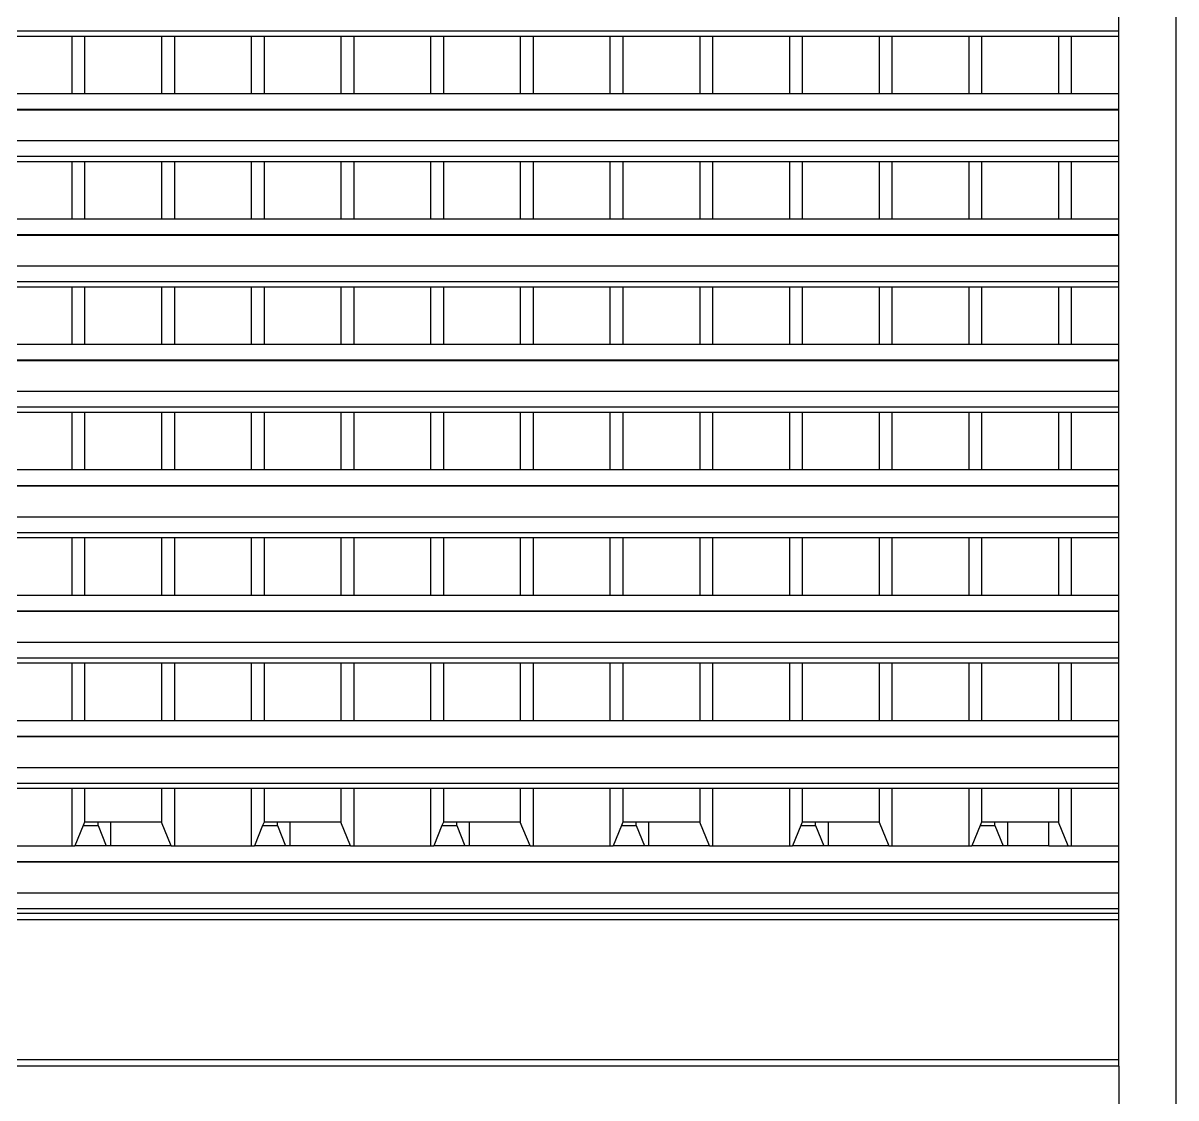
# Model space of a CAD drawing. Extents: x -60 to 60, y -13 to 16.
# Drawn here: x 15.631 to 17.446, y 9.291 to 10.982 of the extents above; entities that cross this region are included whole.
import ezdxf

# ---------------------------------------------------------------- set-up
doc = ezdxf.new("R2010")
doc.units = 0
doc.layers.get('0').update_dxf_attribs({"linetype": 'CONTINUOUS'})

msp = doc.modelspace()

# ---------------------------------------------------------------- linework, layer by layer
for p, q in [((17.4464, 11.905), (17.4464, 5.9664)), ((17.3564, 10.9699), (17.3564, 10.9945)), ((13.8164, 10.9699), (17.3564, 10.9699)), ((17.3564, 10.9616), (17.3564, 10.9699)), ((15.5871, 10.9616), (15.7082, 10.9616)), ((15.7082, 10.9616), (15.7082, 10.8712)), ((15.7082, 10.9616), (15.7283, 10.9616)), ((15.7283, 10.9616), (15.7283, 10.8712)), ((15.7283, 10.9616), (15.8494, 10.9616)), ((15.8494, 10.9616), (15.8494, 10.8712)), ((15.8494, 10.9616), (15.8696, 10.9616)), ((15.8696, 10.9616), (15.8696, 10.8712)), ((15.8696, 10.9616), (15.9906, 10.9616)), ((15.9906, 10.9616), (15.9906, 10.8712)), ((15.9906, 10.9616), (16.0108, 10.9616)), ((16.0108, 10.9616), (16.0108, 10.8712)), ((16.0108, 10.9616), (16.1318, 10.9616)), ((16.1318, 10.9616), (16.1318, 10.8712)), ((16.1318, 10.9616), (16.152, 10.9616)), ((16.152, 10.9616), (16.152, 10.8712)), ((16.152, 10.9616), (16.273, 10.9616)), ((16.273, 10.9616), (16.273, 10.8712)), ((16.273, 10.9616), (16.2932, 10.9616)), ((16.2932, 10.9616), (16.2932, 10.8712)), ((16.2932, 10.9616), (16.4142, 10.9616)), ((16.4142, 10.9616), (16.4142, 10.8712)), ((16.4142, 10.9616), (16.4344, 10.9616)), ((16.4344, 10.9616), (16.4344, 10.8712)), ((16.4344, 10.9616), (16.5554, 10.9616)), ((16.5554, 10.9616), (16.5554, 10.8712)), ((16.5554, 10.9616), (16.5756, 10.9616)), ((16.5756, 10.9616), (16.5756, 10.8712)), ((16.5756, 10.9616), (16.6966, 10.9616)), ((16.6966, 10.9616), (16.6966, 10.8712)), ((16.6966, 10.9616), (16.7168, 10.9616)), ((16.7168, 10.9616), (16.7168, 10.8712)), ((16.7168, 10.9616), (16.8378, 10.9616)), ((16.8378, 10.9616), (16.8378, 10.8712)), ((16.8378, 10.9616), (16.858, 10.9616)), ((16.858, 10.9616), (16.858, 10.8712)), ((16.858, 10.9616), (16.979, 10.9616)), ((16.979, 10.9616), (16.979, 10.8712)), ((16.979, 10.9616), (16.9992, 10.9616)), ((16.9992, 10.9616), (16.9992, 10.8712)), ((16.9992, 10.9616), (17.1202, 10.9616)), ((17.1202, 10.9616), (17.1202, 10.8712)), ((17.1202, 10.9616), (17.1404, 10.9616)), ((17.1404, 10.9616), (17.1404, 10.8712)), ((17.1404, 10.9616), (17.2614, 10.9616)), ((17.2614, 10.9616), (17.2614, 10.8712)), ((17.2614, 10.9616), (17.2816, 10.9616)), ((17.2816, 10.9616), (17.2816, 10.8712)), ((17.2816, 10.9616), (17.3564, 10.9616)), ((17.3564, 10.8712), (17.3564, 10.9616)), ((15.5871, 10.8712), (15.7082, 10.8712)), ((15.7082, 10.8712), (15.7283, 10.8712)), ((15.7283, 10.8712), (15.8494, 10.8712)), ((15.8494, 10.8712), (15.8696, 10.8712)), ((15.8696, 10.8712), (15.9906, 10.8712)), ((15.9906, 10.8712), (16.0108, 10.8712)), ((16.0108, 10.8712), (16.1318, 10.8712)), ((16.1318, 10.8712), (16.152, 10.8712)), ((16.152, 10.8712), (16.273, 10.8712)), ((16.273, 10.8712), (16.2932, 10.8712)), ((16.2932, 10.8712), (16.4142, 10.8712)), ((16.4142, 10.8712), (16.4344, 10.8712)), ((16.4344, 10.8712), (16.5554, 10.8712)), ((16.5554, 10.8712), (16.5756, 10.8712)), ((16.5756, 10.8712), (16.6966, 10.8712)), ((16.6966, 10.8712), (16.7168, 10.8712)), ((16.7168, 10.8712), (16.8378, 10.8712)), ((16.8378, 10.8712), (16.858, 10.8712)), ((16.858, 10.8712), (16.979, 10.8712)), ((16.979, 10.8712), (16.9992, 10.8712)), ((16.9992, 10.8712), (17.1202, 10.8712)), ((17.1202, 10.8712), (17.1404, 10.8712)), ((17.1404, 10.8712), (17.2614, 10.8712)), ((17.2614, 10.8712), (17.2816, 10.8712)), ((17.2816, 10.8712), (17.3564, 10.8712)), ((17.3564, 10.8466), (17.3564, 10.8712)), ((13.8164, 10.8466), (17.3564, 10.8466)), ((13.8164, 10.8457), (17.3564, 10.8457)), ((17.3564, 10.8457), (17.3564, 10.8466)), ((17.3564, 10.7972), (17.3564, 10.8457)), ((13.8164, 10.7972), (17.3564, 10.7972)), ((17.3564, 10.7726), (17.3564, 10.7972)), ((13.8164, 10.7726), (17.3564, 10.7726)), ((15.5871, 10.7644), (15.7082, 10.7644)), ((15.7082, 10.7644), (15.7082, 10.6739)), ((15.7082, 10.7644), (15.7283, 10.7644)), ((15.7283, 10.7644), (15.7283, 10.6739)), ((15.7283, 10.7644), (15.8494, 10.7644)), ((15.8494, 10.7644), (15.8494, 10.6739)), ((15.8494, 10.7644), (15.8696, 10.7644)), ((15.8696, 10.7644), (15.8696, 10.6739)), ((15.8696, 10.7644), (15.9906, 10.7644)), ((15.9906, 10.7644), (15.9906, 10.6739)), ((15.9906, 10.7644), (16.0108, 10.7644)), ((16.0108, 10.7644), (16.0108, 10.6739)), ((16.0108, 10.7644), (16.1318, 10.7644)), ((16.1318, 10.7644), (16.1318, 10.6739)), ((16.1318, 10.7644), (16.152, 10.7644)), ((16.152, 10.7644), (16.152, 10.6739)), ((16.152, 10.7644), (16.273, 10.7644)), ((16.273, 10.7644), (16.273, 10.6739)), ((16.273, 10.7644), (16.2932, 10.7644)), ((16.2932, 10.7644), (16.2932, 10.6739)), ((16.2932, 10.7644), (16.4142, 10.7644)), ((16.4142, 10.7644), (16.4142, 10.6739)), ((16.4142, 10.7644), (16.4344, 10.7644)), ((16.4344, 10.7644), (16.4344, 10.6739)), ((16.4344, 10.7644), (16.5554, 10.7644)), ((16.5554, 10.7644), (16.5554, 10.6739)), ((16.5554, 10.7644), (16.5756, 10.7644)), ((16.5756, 10.7644), (16.5756, 10.6739)), ((16.5756, 10.7644), (16.6966, 10.7644)), ((16.6966, 10.7644), (16.6966, 10.6739)), ((16.6966, 10.7644), (16.7168, 10.7644)), ((16.7168, 10.7644), (16.7168, 10.6739)), ((16.7168, 10.7644), (16.8378, 10.7644)), ((16.8378, 10.7644), (16.8378, 10.6739)), ((16.8378, 10.7644), (16.858, 10.7644)), ((16.858, 10.7644), (16.858, 10.6739)), ((16.858, 10.7644), (16.979, 10.7644)), ((16.979, 10.7644), (16.979, 10.6739)), ((16.979, 10.7644), (16.9992, 10.7644)), ((16.9992, 10.7644), (16.9992, 10.6739)), ((16.9992, 10.7644), (17.1202, 10.7644)), ((17.1202, 10.7644), (17.1202, 10.6739)), ((17.1202, 10.7644), (17.1404, 10.7644)), ((17.1404, 10.7644), (17.1404, 10.6739)), ((17.1404, 10.7644), (17.2614, 10.7644)), ((17.2614, 10.7644), (17.2614, 10.6739)), ((17.2614, 10.7644), (17.2816, 10.7644)), ((17.2816, 10.7644), (17.2816, 10.6739)), ((17.2816, 10.7644), (17.3564, 10.7644)), ((17.3564, 10.7644), (17.3564, 10.7726)), ((17.3564, 10.6739), (17.3564, 10.7644)), ((15.5871, 10.6739), (15.7082, 10.6739)), ((15.7082, 10.6739), (15.7283, 10.6739)), ((15.7283, 10.6739), (15.8494, 10.6739)), ((15.8494, 10.6739), (15.8696, 10.6739)), ((15.8696, 10.6739), (15.9906, 10.6739)), ((15.9906, 10.6739), (16.0108, 10.6739)), ((16.0108, 10.6739), (16.1318, 10.6739)), ((16.1318, 10.6739), (16.152, 10.6739)), ((16.152, 10.6739), (16.273, 10.6739)), ((16.273, 10.6739), (16.2932, 10.6739)), ((16.2932, 10.6739), (16.4142, 10.6739)), ((16.4142, 10.6739), (16.4344, 10.6739)), ((16.4344, 10.6739), (16.5554, 10.6739)), ((16.5554, 10.6739), (16.5756, 10.6739)), ((16.5756, 10.6739), (16.6966, 10.6739)), ((16.6966, 10.6739), (16.7168, 10.6739)), ((16.7168, 10.6739), (16.8378, 10.6739)), ((16.8378, 10.6739), (16.858, 10.6739)), ((16.858, 10.6739), (16.979, 10.6739)), ((16.979, 10.6739), (16.9992, 10.6739)), ((16.9992, 10.6739), (17.1202, 10.6739)), ((17.1202, 10.6739), (17.1404, 10.6739)), ((17.1404, 10.6739), (17.2614, 10.6739)), ((17.2614, 10.6739), (17.2816, 10.6739)), ((17.2816, 10.6739), (17.3564, 10.6739)), ((17.3564, 10.6493), (17.3564, 10.6739)), ((13.8164, 10.6493), (17.3564, 10.6493)), ((13.8164, 10.6485), (17.3564, 10.6485)), ((17.3564, 10.6485), (17.3564, 10.6493)), ((17.3564, 10.6), (17.3564, 10.6485)), ((13.8164, 10.6), (17.3564, 10.6)), ((17.3564, 10.5753), (17.3564, 10.6)), ((13.8164, 10.5753), (17.3564, 10.5753)), ((15.5871, 10.5671), (15.7082, 10.5671)), ((15.7082, 10.5671), (15.7082, 10.4767)), ((15.7082, 10.5671), (15.7283, 10.5671)), ((15.7283, 10.5671), (15.7283, 10.4767)), ((15.7283, 10.5671), (15.8494, 10.5671)), ((15.8494, 10.5671), (15.8494, 10.4767)), ((15.8494, 10.5671), (15.8696, 10.5671)), ((15.8696, 10.5671), (15.8696, 10.4767)), ((15.8696, 10.5671), (15.9906, 10.5671)), ((15.9906, 10.5671), (15.9906, 10.4767)), ((15.9906, 10.5671), (16.0108, 10.5671)), ((16.0108, 10.5671), (16.0108, 10.4767)), ((16.0108, 10.5671), (16.1318, 10.5671)), ((16.1318, 10.5671), (16.1318, 10.4767)), ((16.1318, 10.5671), (16.152, 10.5671)), ((16.152, 10.5671), (16.152, 10.4767)), ((16.152, 10.5671), (16.273, 10.5671)), ((16.273, 10.5671), (16.273, 10.4767)), ((16.273, 10.5671), (16.2932, 10.5671)), ((16.2932, 10.5671), (16.2932, 10.4767)), ((16.2932, 10.5671), (16.4142, 10.5671)), ((16.4142, 10.5671), (16.4142, 10.4767)), ((16.4142, 10.5671), (16.4344, 10.5671)), ((16.4344, 10.5671), (16.4344, 10.4767)), ((16.4344, 10.5671), (16.5554, 10.5671)), ((16.5554, 10.5671), (16.5554, 10.4767)), ((16.5554, 10.5671), (16.5756, 10.5671)), ((16.5756, 10.5671), (16.5756, 10.4767)), ((16.5756, 10.5671), (16.6966, 10.5671)), ((16.6966, 10.5671), (16.6966, 10.4767)), ((16.6966, 10.5671), (16.7168, 10.5671)), ((16.7168, 10.5671), (16.7168, 10.4767)), ((16.7168, 10.5671), (16.8378, 10.5671)), ((16.8378, 10.5671), (16.8378, 10.4767)), ((16.8378, 10.5671), (16.858, 10.5671)), ((16.858, 10.5671), (16.858, 10.4767)), ((16.858, 10.5671), (16.979, 10.5671)), ((16.979, 10.5671), (16.979, 10.4767)), ((16.979, 10.5671), (16.9992, 10.5671)), ((16.9992, 10.5671), (16.9992, 10.4767)), ((16.9992, 10.5671), (17.1202, 10.5671)), ((17.1202, 10.5671), (17.1202, 10.4767)), ((17.1202, 10.5671), (17.1404, 10.5671)), ((17.1404, 10.5671), (17.1404, 10.4767)), ((17.1404, 10.5671), (17.2614, 10.5671)), ((17.2614, 10.5671), (17.2614, 10.4767)), ((17.2614, 10.5671), (17.2816, 10.5671)), ((17.2816, 10.5671), (17.2816, 10.4767)), ((17.2816, 10.5671), (17.3564, 10.5671)), ((17.3564, 10.5671), (17.3564, 10.5753)), ((17.3564, 10.4767), (17.3564, 10.5671)), ((15.5871, 10.4767), (15.7082, 10.4767)), ((15.7082, 10.4767), (15.7283, 10.4767)), ((15.7283, 10.4767), (15.8494, 10.4767)), ((15.8494, 10.4767), (15.8696, 10.4767)), ((15.8696, 10.4767), (15.9906, 10.4767)), ((15.9906, 10.4767), (16.0108, 10.4767)), ((16.0108, 10.4767), (16.1318, 10.4767)), ((16.1318, 10.4767), (16.152, 10.4767)), ((16.152, 10.4767), (16.273, 10.4767)), ((16.273, 10.4767), (16.2932, 10.4767)), ((16.2932, 10.4767), (16.4142, 10.4767)), ((16.4142, 10.4767), (16.4344, 10.4767)), ((16.4344, 10.4767), (16.5554, 10.4767)), ((16.5554, 10.4767), (16.5756, 10.4767)), ((16.5756, 10.4767), (16.6966, 10.4767)), ((16.6966, 10.4767), (16.7168, 10.4767)), ((16.7168, 10.4767), (16.8378, 10.4767)), ((16.8378, 10.4767), (16.858, 10.4767)), ((16.858, 10.4767), (16.979, 10.4767)), ((16.979, 10.4767), (16.9992, 10.4767)), ((16.9992, 10.4767), (17.1202, 10.4767)), ((17.1202, 10.4767), (17.1404, 10.4767)), ((17.1404, 10.4767), (17.2614, 10.4767)), ((17.2614, 10.4767), (17.2816, 10.4767)), ((17.2816, 10.4767), (17.3564, 10.4767)), ((17.3564, 10.452), (17.3564, 10.4767)), ((13.8164, 10.452), (17.3564, 10.452)), ((13.8164, 10.4512), (17.3564, 10.4512)), ((17.3564, 10.4512), (17.3564, 10.452)), ((17.3564, 10.4027), (17.3564, 10.4512)), ((13.8164, 10.4027), (17.3564, 10.4027)), ((17.3564, 10.378), (17.3564, 10.4027)), ((13.8164, 10.378), (17.3564, 10.378)), ((15.5871, 10.3698), (15.7082, 10.3698)), ((15.7082, 10.3698), (15.7082, 10.2794)), ((15.7082, 10.3698), (15.7283, 10.3698)), ((15.7283, 10.3698), (15.7283, 10.2794)), ((15.7283, 10.3698), (15.8494, 10.3698)), ((15.8494, 10.3698), (15.8494, 10.2794)), ((15.8494, 10.3698), (15.8696, 10.3698)), ((15.8696, 10.3698), (15.8696, 10.2794)), ((15.8696, 10.3698), (15.9906, 10.3698)), ((15.9906, 10.3698), (15.9906, 10.2794)), ((15.9906, 10.3698), (16.0108, 10.3698)), ((16.0108, 10.3698), (16.0108, 10.2794)), ((16.0108, 10.3698), (16.1318, 10.3698)), ((16.1318, 10.3698), (16.1318, 10.2794)), ((16.1318, 10.3698), (16.152, 10.3698)), ((16.152, 10.3698), (16.152, 10.2794)), ((16.152, 10.3698), (16.273, 10.3698)), ((16.273, 10.3698), (16.273, 10.2794)), ((16.273, 10.3698), (16.2932, 10.3698)), ((16.2932, 10.3698), (16.2932, 10.2794)), ((16.2932, 10.3698), (16.4142, 10.3698)), ((16.4142, 10.3698), (16.4142, 10.2794)), ((16.4142, 10.3698), (16.4344, 10.3698)), ((16.4344, 10.3698), (16.4344, 10.2794)), ((16.4344, 10.3698), (16.5554, 10.3698)), ((16.5554, 10.3698), (16.5554, 10.2794)), ((16.5554, 10.3698), (16.5756, 10.3698)), ((16.5756, 10.3698), (16.5756, 10.2794)), ((16.5756, 10.3698), (16.6966, 10.3698)), ((16.6966, 10.3698), (16.6966, 10.2794)), ((16.6966, 10.3698), (16.7168, 10.3698)), ((16.7168, 10.3698), (16.7168, 10.2794)), ((16.7168, 10.3698), (16.8378, 10.3698)), ((16.8378, 10.3698), (16.8378, 10.2794)), ((16.8378, 10.3698), (16.858, 10.3698)), ((16.858, 10.3698), (16.858, 10.2794)), ((16.858, 10.3698), (16.979, 10.3698)), ((16.979, 10.3698), (16.979, 10.2794)), ((16.979, 10.3698), (16.9992, 10.3698)), ((16.9992, 10.3698), (16.9992, 10.2794)), ((16.9992, 10.3698), (17.1202, 10.3698)), ((17.1202, 10.3698), (17.1202, 10.2794)), ((17.1202, 10.3698), (17.1404, 10.3698)), ((17.1404, 10.3698), (17.1404, 10.2794)), ((17.1404, 10.3698), (17.2614, 10.3698)), ((17.2614, 10.3698), (17.2614, 10.2794)), ((17.2614, 10.3698), (17.2816, 10.3698)), ((17.2816, 10.3698), (17.2816, 10.2794)), ((17.2816, 10.3698), (17.3564, 10.3698)), ((17.3564, 10.3698), (17.3564, 10.378)), ((17.3564, 10.2794), (17.3564, 10.3698)), ((15.5871, 10.2794), (15.7082, 10.2794)), ((15.7082, 10.2794), (15.7283, 10.2794)), ((15.7283, 10.2794), (15.8494, 10.2794)), ((15.8494, 10.2794), (15.8696, 10.2794)), ((15.8696, 10.2794), (15.9906, 10.2794)), ((15.9906, 10.2794), (16.0108, 10.2794)), ((16.0108, 10.2794), (16.1318, 10.2794)), ((16.1318, 10.2794), (16.152, 10.2794)), ((16.152, 10.2794), (16.273, 10.2794)), ((16.273, 10.2794), (16.2932, 10.2794)), ((16.2932, 10.2794), (16.4142, 10.2794)), ((16.4142, 10.2794), (16.4344, 10.2794)), ((16.4344, 10.2794), (16.5554, 10.2794)), ((16.5554, 10.2794), (16.5756, 10.2794)), ((16.5756, 10.2794), (16.6966, 10.2794)), ((16.6966, 10.2794), (16.7168, 10.2794)), ((16.7168, 10.2794), (16.8378, 10.2794)), ((16.8378, 10.2794), (16.858, 10.2794)), ((16.858, 10.2794), (16.979, 10.2794)), ((16.979, 10.2794), (16.9992, 10.2794)), ((16.9992, 10.2794), (17.1202, 10.2794)), ((17.1202, 10.2794), (17.1404, 10.2794)), ((17.1404, 10.2794), (17.2614, 10.2794)), ((17.2614, 10.2794), (17.2816, 10.2794)), ((17.2816, 10.2794), (17.3564, 10.2794)), ((17.3564, 10.2547), (17.3564, 10.2794)), ((13.8164, 10.2547), (17.3564, 10.2547)), ((13.8164, 10.2539), (17.3564, 10.2539)), ((17.3564, 10.2539), (17.3564, 10.2547)), ((17.3564, 10.2054), (17.3564, 10.2539)), ((13.8164, 10.2054), (17.3564, 10.2054)), ((17.3564, 10.1807), (17.3564, 10.2054)), ((13.8164, 10.1807), (17.3564, 10.1807)), ((15.5871, 10.1725), (15.7082, 10.1725)), ((15.7082, 10.1725), (15.7082, 10.0821)), ((15.7082, 10.1725), (15.7283, 10.1725)), ((15.7283, 10.1725), (15.7283, 10.0821)), ((15.7283, 10.1725), (15.8494, 10.1725)), ((15.8494, 10.1725), (15.8494, 10.0821)), ((15.8494, 10.1725), (15.8696, 10.1725)), ((15.8696, 10.1725), (15.8696, 10.0821)), ((15.8696, 10.1725), (15.9906, 10.1725)), ((15.9906, 10.1725), (15.9906, 10.0821)), ((15.9906, 10.1725), (16.0108, 10.1725)), ((16.0108, 10.1725), (16.0108, 10.0821)), ((16.0108, 10.1725), (16.1318, 10.1725)), ((16.1318, 10.1725), (16.1318, 10.0821)), ((16.1318, 10.1725), (16.152, 10.1725)), ((16.152, 10.1725), (16.152, 10.0821)), ((16.152, 10.1725), (16.273, 10.1725)), ((16.273, 10.1725), (16.273, 10.0821)), ((16.273, 10.1725), (16.2932, 10.1725)), ((16.2932, 10.1725), (16.2932, 10.0821)), ((16.2932, 10.1725), (16.4142, 10.1725)), ((16.4142, 10.1725), (16.4142, 10.0821)), ((16.4142, 10.1725), (16.4344, 10.1725)), ((16.4344, 10.1725), (16.4344, 10.0821)), ((16.4344, 10.1725), (16.5554, 10.1725)), ((16.5554, 10.1725), (16.5554, 10.0821)), ((16.5554, 10.1725), (16.5756, 10.1725)), ((16.5756, 10.1725), (16.5756, 10.0821)), ((16.5756, 10.1725), (16.6966, 10.1725)), ((16.6966, 10.1725), (16.6966, 10.0821)), ((16.6966, 10.1725), (16.7168, 10.1725)), ((16.7168, 10.1725), (16.7168, 10.0821)), ((16.7168, 10.1725), (16.8378, 10.1725)), ((16.8378, 10.1725), (16.8378, 10.0821)), ((16.8378, 10.1725), (16.858, 10.1725)), ((16.858, 10.1725), (16.858, 10.0821)), ((16.858, 10.1725), (16.979, 10.1725)), ((16.979, 10.1725), (16.979, 10.0821)), ((16.979, 10.1725), (16.9992, 10.1725)), ((16.9992, 10.1725), (16.9992, 10.0821)), ((16.9992, 10.1725), (17.1202, 10.1725)), ((17.1202, 10.1725), (17.1202, 10.0821)), ((17.1202, 10.1725), (17.1404, 10.1725)), ((17.1404, 10.1725), (17.1404, 10.0821)), ((17.1404, 10.1725), (17.2614, 10.1725)), ((17.2614, 10.1725), (17.2614, 10.0821)), ((17.2614, 10.1725), (17.2816, 10.1725)), ((17.2816, 10.1725), (17.2816, 10.0821)), ((17.2816, 10.1725), (17.3564, 10.1725)), ((17.3564, 10.1725), (17.3564, 10.1807)), ((17.3564, 10.0821), (17.3564, 10.1725)), ((15.5871, 10.0821), (15.7082, 10.0821)), ((15.7082, 10.0821), (15.7283, 10.0821)), ((15.7283, 10.0821), (15.8494, 10.0821)), ((15.8494, 10.0821), (15.8696, 10.0821)), ((15.8696, 10.0821), (15.9906, 10.0821)), ((15.9906, 10.0821), (16.0108, 10.0821)), ((16.0108, 10.0821), (16.1318, 10.0821)), ((16.1318, 10.0821), (16.152, 10.0821)), ((16.152, 10.0821), (16.273, 10.0821)), ((16.273, 10.0821), (16.2932, 10.0821)), ((16.2932, 10.0821), (16.4142, 10.0821)), ((16.4142, 10.0821), (16.4344, 10.0821)), ((16.4344, 10.0821), (16.5554, 10.0821)), ((16.5554, 10.0821), (16.5756, 10.0821)), ((16.5756, 10.0821), (16.6966, 10.0821)), ((16.6966, 10.0821), (16.7168, 10.0821)), ((16.7168, 10.0821), (16.8378, 10.0821)), ((16.8378, 10.0821), (16.858, 10.0821)), ((16.858, 10.0821), (16.979, 10.0821)), ((16.979, 10.0821), (16.9992, 10.0821)), ((16.9992, 10.0821), (17.1202, 10.0821)), ((17.1202, 10.0821), (17.1404, 10.0821)), ((17.1404, 10.0821), (17.2614, 10.0821)), ((17.2614, 10.0821), (17.2816, 10.0821)), ((17.2816, 10.0821), (17.3564, 10.0821)), ((17.3564, 10.0574), (17.3564, 10.0821)), ((13.8164, 10.0574), (17.3564, 10.0574)), ((13.8164, 10.0566), (17.3564, 10.0566)), ((17.3564, 10.0566), (17.3564, 10.0574)), ((17.3564, 10.0081), (17.3564, 10.0566)), ((13.8164, 10.0081), (17.3564, 10.0081)), ((17.3564, 9.9835), (17.3564, 10.0081)), ((13.8164, 9.9835), (17.3564, 9.9835)), ((17.3564, 9.9752), (17.3564, 9.9835)), ((15.5871, 9.9752), (15.7082, 9.9752)), ((15.7082, 9.9752), (15.7082, 9.8848)), ((15.7082, 9.9752), (15.7283, 9.9752)), ((15.7283, 9.9752), (15.7283, 9.8848)), ((15.7283, 9.9752), (15.8494, 9.9752)), ((15.8494, 9.9752), (15.8494, 9.8848)), ((15.8494, 9.9752), (15.8696, 9.9752)), ((15.8696, 9.9752), (15.8696, 9.8848)), ((15.8696, 9.9752), (15.9906, 9.9752)), ((15.9906, 9.9752), (15.9906, 9.8848)), ((15.9906, 9.9752), (16.0108, 9.9752)), ((16.0108, 9.9752), (16.0108, 9.8848)), ((16.0108, 9.9752), (16.1318, 9.9752)), ((16.1318, 9.9752), (16.1318, 9.8848)), ((16.1318, 9.9752), (16.152, 9.9752)), ((16.152, 9.9752), (16.152, 9.8848)), ((16.152, 9.9752), (16.273, 9.9752)), ((16.273, 9.9752), (16.273, 9.8848)), ((16.273, 9.9752), (16.2932, 9.9752)), ((16.2932, 9.9752), (16.2932, 9.8848)), ((16.2932, 9.9752), (16.4142, 9.9752)), ((16.4142, 9.9752), (16.4142, 9.8848)), ((16.4142, 9.9752), (16.4344, 9.9752)), ((16.4344, 9.9752), (16.4344, 9.8848)), ((16.4344, 9.9752), (16.5554, 9.9752)), ((16.5554, 9.9752), (16.5554, 9.8848)), ((16.5554, 9.9752), (16.5756, 9.9752)), ((16.5756, 9.9752), (16.5756, 9.8848)), ((16.5756, 9.9752), (16.6966, 9.9752)), ((16.6966, 9.9752), (16.6966, 9.8848)), ((16.6966, 9.9752), (16.7168, 9.9752)), ((16.7168, 9.9752), (16.7168, 9.8848)), ((16.7168, 9.9752), (16.8378, 9.9752)), ((16.8378, 9.9752), (16.8378, 9.8848)), ((16.8378, 9.9752), (16.858, 9.9752)), ((16.858, 9.9752), (16.858, 9.8848)), ((16.858, 9.9752), (16.979, 9.9752)), ((16.979, 9.9752), (16.979, 9.8848)), ((16.979, 9.9752), (16.9992, 9.9752)), ((16.9992, 9.9752), (16.9992, 9.8848)), ((16.9992, 9.9752), (17.1202, 9.9752)), ((17.1202, 9.9752), (17.1202, 9.8848)), ((17.1202, 9.9752), (17.1404, 9.9752)), ((17.1404, 9.9752), (17.1404, 9.8848)), ((17.1404, 9.9752), (17.2614, 9.9752)), ((17.2614, 9.9752), (17.2614, 9.8848)), ((17.2614, 9.9752), (17.2816, 9.9752)), ((17.2816, 9.9752), (17.2816, 9.8848)), ((17.2816, 9.9752), (17.3564, 9.9752)), ((17.3564, 9.8848), (17.3564, 9.9752)), ((15.5871, 9.8848), (15.7082, 9.8848)), ((15.7082, 9.8848), (15.7283, 9.8848)), ((15.7283, 9.8848), (15.8494, 9.8848)), ((15.8494, 9.8848), (15.8696, 9.8848)), ((15.8696, 9.8848), (15.9906, 9.8848)), ((15.9906, 9.8848), (16.0108, 9.8848)), ((16.0108, 9.8848), (16.1318, 9.8848)), ((16.1318, 9.8848), (16.152, 9.8848)), ((16.152, 9.8848), (16.273, 9.8848)), ((16.273, 9.8848), (16.2932, 9.8848)), ((16.2932, 9.8848), (16.4142, 9.8848)), ((16.4142, 9.8848), (16.4344, 9.8848)), ((16.4344, 9.8848), (16.5554, 9.8848)), ((16.5554, 9.8848), (16.5756, 9.8848)), ((16.5756, 9.8848), (16.6966, 9.8848)), ((16.6966, 9.8848), (16.7168, 9.8848)), ((16.7168, 9.8848), (16.8378, 9.8848)), ((16.8378, 9.8848), (16.858, 9.8848)), ((16.858, 9.8848), (16.979, 9.8848)), ((16.979, 9.8848), (16.9992, 9.8848)), ((16.9992, 9.8848), (17.1202, 9.8848)), ((17.1202, 9.8848), (17.1404, 9.8848)), ((17.1404, 9.8848), (17.2614, 9.8848)), ((17.2614, 9.8848), (17.2816, 9.8848)), ((17.2816, 9.8848), (17.3564, 9.8848)), ((17.3564, 9.8602), (17.3564, 9.8848)), ((13.8164, 9.8602), (17.3564, 9.8602)), ((13.8164, 9.8593), (17.3564, 9.8593)), ((17.3564, 9.8593), (17.3564, 9.8602)), ((17.3564, 9.8108), (17.3564, 9.8593)), ((13.8164, 9.8108), (17.3564, 9.8108)), ((17.3564, 9.7862), (17.3564, 9.8108)), ((13.8164, 9.7862), (17.3564, 9.7862)), ((17.3564, 9.778), (17.3564, 9.7862)), ((15.5871, 9.778), (15.7082, 9.778)), ((15.7082, 9.778), (15.7082, 9.6875)), ((15.7082, 9.778), (15.7283, 9.778)), ((15.7283, 9.778), (15.7283, 9.7248)), ((15.7283, 9.778), (15.8494, 9.778)), ((15.8494, 9.778), (15.8494, 9.7248)), ((15.8494, 9.778), (15.8696, 9.778)), ((15.8696, 9.778), (15.8696, 9.6875)), ((15.8696, 9.778), (15.9906, 9.778)), ((15.9906, 9.778), (15.9906, 9.6875)), ((15.9906, 9.778), (16.0108, 9.778)), ((16.0108, 9.778), (16.0108, 9.7248)), ((16.0108, 9.778), (16.1318, 9.778)), ((16.1318, 9.778), (16.1318, 9.7248)), ((16.1318, 9.778), (16.152, 9.778)), ((16.152, 9.778), (16.152, 9.6875)), ((16.152, 9.778), (16.273, 9.778)), ((16.273, 9.778), (16.273, 9.6875)), ((16.273, 9.778), (16.2932, 9.778)), ((16.2932, 9.778), (16.2932, 9.7248)), ((16.2932, 9.778), (16.4142, 9.778)), ((16.4142, 9.778), (16.4142, 9.7248)), ((16.4142, 9.778), (16.4344, 9.778)), ((16.4344, 9.778), (16.4344, 9.6875)), ((16.4344, 9.778), (16.5554, 9.778)), ((16.5554, 9.778), (16.5554, 9.6875)), ((16.5554, 9.778), (16.5756, 9.778)), ((16.5756, 9.778), (16.5756, 9.7248)), ((16.5756, 9.778), (16.6966, 9.778)), ((16.6966, 9.778), (16.6966, 9.7248)), ((16.6966, 9.778), (16.7168, 9.778)), ((16.7168, 9.778), (16.7168, 9.6875)), ((16.7168, 9.778), (16.8378, 9.778)), ((16.8378, 9.778), (16.8378, 9.6875)), ((16.8378, 9.778), (16.858, 9.778)), ((16.858, 9.778), (16.858, 9.7248)), ((16.858, 9.778), (16.979, 9.778)), ((16.979, 9.778), (16.979, 9.7248)), ((16.979, 9.778), (16.9992, 9.778)), ((16.9992, 9.778), (16.9992, 9.6875)), ((16.9992, 9.778), (17.1202, 9.778)), ((17.1202, 9.778), (17.1202, 9.6875)), ((17.1202, 9.778), (17.1404, 9.778)), ((17.1404, 9.778), (17.1404, 9.7248)), ((17.1404, 9.778), (17.2614, 9.778)), ((17.2614, 9.778), (17.2614, 9.7248)), ((17.2614, 9.778), (17.2816, 9.778)), ((17.2816, 9.778), (17.2816, 9.6875)), ((17.2816, 9.778), (17.3564, 9.778)), ((17.3564, 9.6875), (17.3564, 9.778)), ((15.726, 9.7192), (15.7131, 9.6875)), ((15.7283, 9.7248), (15.726, 9.7192)), ((15.726, 9.7192), (15.7494, 9.7192)), ((15.7494, 9.7248), (15.7283, 9.7248)), ((15.7494, 9.7192), (15.7494, 9.7248)), ((15.7695, 9.7248), (15.7494, 9.7248)), ((15.7494, 9.7192), (15.7623, 9.6875)), ((15.7695, 9.6875), (15.7695, 9.7248)), ((15.8494, 9.7248), (15.7695, 9.7248)), ((15.8646, 9.6875), (15.8494, 9.7248)), ((16.0084, 9.7192), (15.9955, 9.6875)), ((16.0108, 9.7248), (16.0084, 9.7192)), ((16.0084, 9.7192), (16.0318, 9.7192)), ((16.0318, 9.7248), (16.0108, 9.7248)), ((16.0318, 9.7192), (16.0318, 9.7248)), ((16.052, 9.7248), (16.0318, 9.7248)), ((16.0318, 9.7192), (16.0447, 9.6875)), ((16.052, 9.6875), (16.052, 9.7248)), ((16.1318, 9.7248), (16.052, 9.7248)), ((16.147, 9.6875), (16.1318, 9.7248)), ((16.2909, 9.7192), (16.2779, 9.6875)), ((16.2932, 9.7248), (16.2909, 9.7192)), ((16.2909, 9.7192), (16.3142, 9.7192)), ((16.3142, 9.7248), (16.2932, 9.7248)), ((16.3142, 9.7192), (16.3142, 9.7248)), ((16.3344, 9.7248), (16.3142, 9.7248)), ((16.3142, 9.7192), (16.3271, 9.6875)), ((16.3344, 9.6875), (16.3344, 9.7248)), ((16.4142, 9.7248), (16.3344, 9.7248)), ((16.4295, 9.6875), (16.4142, 9.7248)), ((16.5733, 9.7192), (16.5603, 9.6875)), ((16.5756, 9.7248), (16.5733, 9.7192)), ((16.5733, 9.7192), (16.5966, 9.7192)), ((16.5966, 9.7248), (16.5756, 9.7248)), ((16.5966, 9.7192), (16.5966, 9.7248)), ((16.6168, 9.7248), (16.5966, 9.7248)), ((16.5966, 9.7192), (16.6096, 9.6875)), ((16.6168, 9.6875), (16.6168, 9.7248)), ((16.6966, 9.7248), (16.6168, 9.7248)), ((16.7119, 9.6875), (16.6966, 9.7248)), ((16.8557, 9.7192), (16.8428, 9.6875)), ((16.858, 9.7248), (16.8557, 9.7192)), ((16.8557, 9.7192), (16.879, 9.7192)), ((16.879, 9.7248), (16.858, 9.7248)), ((16.879, 9.7192), (16.879, 9.7248)), ((16.8992, 9.7248), (16.879, 9.7248)), ((16.879, 9.7192), (16.892, 9.6875)), ((16.8992, 9.6875), (16.8992, 9.7248)), ((16.979, 9.7248), (16.8992, 9.7248)), ((16.979, 9.7248), (16.9943, 9.6875)), ((17.1381, 9.7192), (17.1252, 9.6875)), ((17.1404, 9.7248), (17.1381, 9.7192)), ((17.1381, 9.7192), (17.1614, 9.7192)), ((17.1614, 9.7248), (17.1404, 9.7248)), ((17.1614, 9.7192), (17.1614, 9.7248)), ((17.1816, 9.7248), (17.1614, 9.7248)), ((17.1614, 9.7192), (17.1744, 9.6875)), ((17.1816, 9.6875), (17.1816, 9.7248)), ((17.2463, 9.7248), (17.1816, 9.7248)), ((17.2463, 9.6875), (17.2463, 9.7248)), ((17.2614, 9.7248), (17.2463, 9.7248)), ((17.2767, 9.6875), (17.2614, 9.7248)), ((15.5871, 9.6875), (15.7082, 9.6875)), ((15.7082, 9.6875), (15.7131, 9.6875)), ((15.7623, 9.6875), (15.7131, 9.6875)), ((15.7695, 9.6875), (15.7623, 9.6875)), ((15.8646, 9.6875), (15.7695, 9.6875)), ((15.8646, 9.6875), (15.8696, 9.6875)), ((15.8696, 9.6875), (15.9906, 9.6875)), ((15.9906, 9.6875), (15.9955, 9.6875)), ((16.0447, 9.6875), (15.9955, 9.6875)), ((16.052, 9.6875), (16.0447, 9.6875)), ((16.147, 9.6875), (16.052, 9.6875)), ((16.147, 9.6875), (16.152, 9.6875)), ((16.152, 9.6875), (16.273, 9.6875)), ((16.273, 9.6875), (16.2779, 9.6875)), ((16.3271, 9.6875), (16.2779, 9.6875)), ((16.3344, 9.6875), (16.3271, 9.6875)), ((16.4295, 9.6875), (16.3344, 9.6875)), ((16.4295, 9.6875), (16.4344, 9.6875)), ((16.4344, 9.6875), (16.5554, 9.6875)), ((16.5554, 9.6875), (16.5603, 9.6875)), ((16.6096, 9.6875), (16.5603, 9.6875)), ((16.6168, 9.6875), (16.6096, 9.6875)), ((16.7119, 9.6875), (16.6168, 9.6875)), ((16.7119, 9.6875), (16.7168, 9.6875)), ((16.7168, 9.6875), (16.8378, 9.6875)), ((16.8378, 9.6875), (16.8428, 9.6875)), ((16.892, 9.6875), (16.8428, 9.6875)), ((16.8992, 9.6875), (16.892, 9.6875)), ((16.9943, 9.6875), (16.8992, 9.6875)), ((16.9943, 9.6875), (16.9992, 9.6875)), ((16.9992, 9.6875), (17.1202, 9.6875)), ((17.1202, 9.6875), (17.1252, 9.6875)), ((17.1744, 9.6875), (17.1252, 9.6875)), ((17.1816, 9.6875), (17.1744, 9.6875)), ((17.2463, 9.6875), (17.1816, 9.6875)), ((17.2463, 9.6875), (17.2767, 9.6875)), ((17.2767, 9.6875), (17.2816, 9.6875)), ((17.2816, 9.6875), (17.3564, 9.6875)), ((17.3564, 9.6629), (17.3564, 9.6875)), ((13.8164, 9.6629), (17.3564, 9.6629)), ((13.8164, 9.6621), (17.3564, 9.6621)), ((17.3564, 9.6621), (17.3564, 9.6629)), ((17.3564, 9.6136), (17.3564, 9.6621)), ((13.8164, 9.6136), (17.3564, 9.6136)), ((17.3564, 9.5889), (17.3564, 9.6136)), ((13.8164, 9.5889), (17.3564, 9.5889)), ((17.3564, 9.5807), (17.3564, 9.5889)), ((17.3564, 9.5807), (13.8164, 9.5807)), ((17.3564, 9.5709), (13.8164, 9.5709)), ((17.3564, 9.5709), (17.3564, 9.5807)), ((17.3564, 9.3505), (17.3564, 9.5709)), ((17.3564, 9.3505), (13.8164, 9.3505)), ((17.3564, 9.3407), (17.3564, 9.3505)), ((17.3564, 9.3407), (13.8164, 9.3407)), ((17.3564, 9.3407), (17.3564, 9.2407))]:
    msp.add_line(p, q)

doc.saveas('drawing.dxf')
